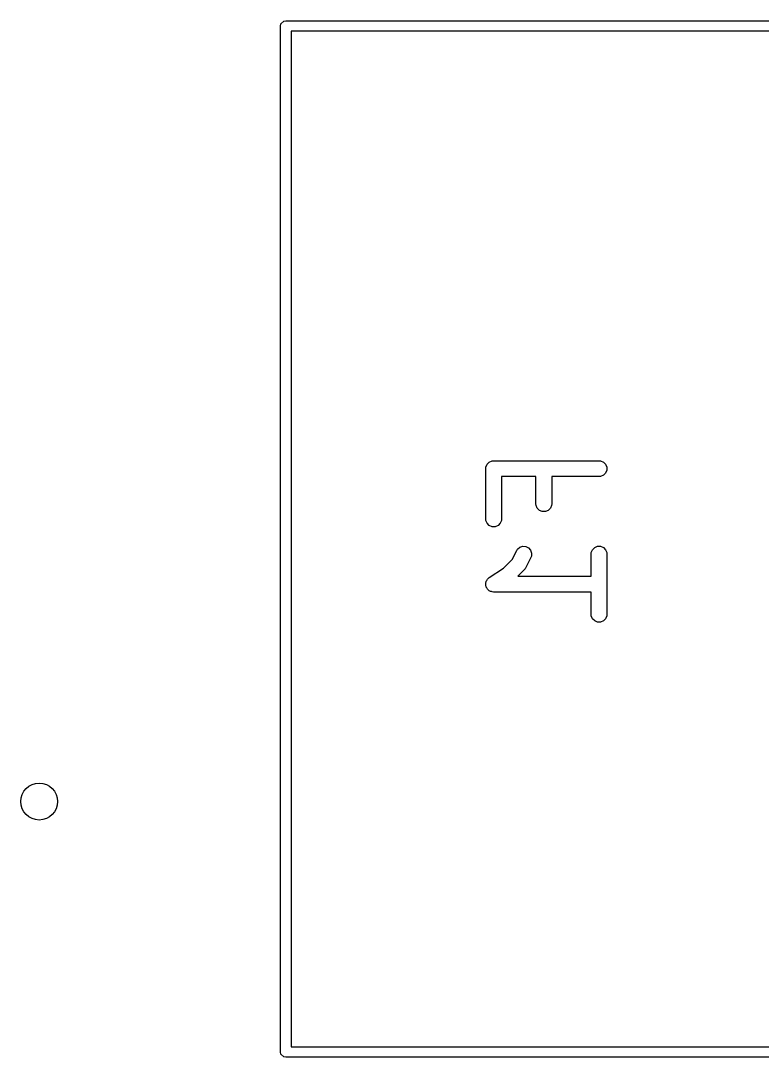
# Model space of a CAD drawing. Header units: inches. Extents: x 0.38 to 5.39, y 0.07 to 3.28.
# Drawn here: x 1.4296 to 1.7064, y 0.1654 to 0.5524 of the extents above; entities that cross this region are included whole.
import ezdxf

# ---------------------------------------------------------------- set-up
doc = ezdxf.new("R2010")
doc.units = ezdxf.units.IN
doc.header["$MEASUREMENT"] = 0
doc.layers.add('BLACK', color=250, linetype='CONTINUOUS')

msp = doc.modelspace()

# ---------------------------------------------------------------- linework, layer by layer
at = {"layer": 'BLACK', "linetype": 'CONTINUOUS'}
for p, q in [((1.52656, 0.55043), (1.52671, 0.55119)), ((1.52656, 0.16736), (1.52656, 0.55043)), ((1.52671, 0.55119), (1.52777, 0.55225)), ((1.52777, 0.55225), (1.52853, 0.5524)), ((1.52853, 0.5524), (1.72656, 0.5524)), ((1.5305, 0.54846), (1.5305, 0.16933)), ((1.72459, 0.54846), (1.5305, 0.54846)), ((1.60362, 0.38678), (1.60444, 0.3876)), ((1.60444, 0.3876), (1.6055, 0.38804)), ((1.6055, 0.38804), (1.60608, 0.3881)), ((1.60608, 0.3881), (1.64545, 0.3881)), ((1.64545, 0.3881), (1.64603, 0.38804)), ((1.64603, 0.38804), (1.64709, 0.3876)), ((1.64709, 0.3876), (1.6479, 0.38678)), ((1.60313, 0.38514), (1.60318, 0.38572)), ((1.60313, 0.3664), (1.60313, 0.38514)), ((1.60318, 0.38572), (1.60362, 0.38678)), ((1.6479, 0.3835), (1.64709, 0.38269)), ((1.6479, 0.38678), (1.64835, 0.38572)), ((1.64835, 0.38457), (1.6479, 0.3835)), ((1.64835, 0.38572), (1.64835, 0.38457)), ((1.62187, 0.38219), (1.60903, 0.38219)), ((1.60903, 0.38219), (1.60903, 0.3664)), ((1.62187, 0.37202), (1.62187, 0.38219)), ((1.64545, 0.38219), (1.62778, 0.38219)), ((1.62778, 0.38219), (1.62778, 0.37202)), ((1.64603, 0.38225), (1.64545, 0.38219)), ((1.64709, 0.38269), (1.64603, 0.38225)), ((1.62193, 0.37144), (1.62187, 0.37202)), ((1.62778, 0.37202), (1.62772, 0.37144)), ((1.62237, 0.37038), (1.62193, 0.37144)), ((1.62319, 0.36957), (1.62237, 0.37038)), ((1.62425, 0.36912), (1.62319, 0.36957)), ((1.6254, 0.36912), (1.62425, 0.36912)), ((1.62647, 0.36957), (1.6254, 0.36912)), ((1.62728, 0.37038), (1.62647, 0.36957)), ((1.62772, 0.37144), (1.62728, 0.37038)), ((1.60318, 0.36582), (1.60313, 0.3664)), ((1.60362, 0.36476), (1.60318, 0.36582)), ((1.60444, 0.36394), (1.60362, 0.36476)), ((1.6055, 0.3635), (1.60444, 0.36394)), ((1.60772, 0.36394), (1.60666, 0.3635)), ((1.60853, 0.36476), (1.60772, 0.36394)), ((1.60898, 0.36582), (1.60853, 0.36476)), ((1.60903, 0.3664), (1.60898, 0.36582)), ((1.60666, 0.3635), (1.6055, 0.3635)), ((1.61587, 0.35584), (1.61696, 0.3562)), ((1.61696, 0.3562), (1.61811, 0.35612)), ((1.61811, 0.35612), (1.61914, 0.35561)), ((1.64381, 0.35573), (1.64487, 0.35617)), ((1.64487, 0.35617), (1.64603, 0.35617)), ((1.64603, 0.35617), (1.64709, 0.35573)), ((1.61303, 0.35127), (1.61469, 0.35459)), ((1.61469, 0.35459), (1.615, 0.35508)), ((1.615, 0.35508), (1.61587, 0.35584)), ((1.61914, 0.35561), (1.61989, 0.35474)), ((1.61989, 0.35474), (1.62026, 0.35364)), ((1.62018, 0.35249), (1.61997, 0.35195)), ((1.62026, 0.35364), (1.62018, 0.35249)), ((1.6425, 0.35327), (1.64255, 0.35385)), ((1.6425, 0.34498), (1.6425, 0.35327)), ((1.64255, 0.35385), (1.64299, 0.35491)), ((1.64299, 0.35491), (1.64381, 0.35573)), ((1.64709, 0.35573), (1.6479, 0.35491)), ((1.6479, 0.35491), (1.64835, 0.35385)), ((1.64835, 0.35385), (1.6484, 0.35327)), ((1.6484, 0.35327), (1.6484, 0.33078)), ((1.60982, 0.34807), (1.61303, 0.35127)), ((1.61997, 0.35195), (1.61809, 0.3482)), ((1.60399, 0.34411), (1.60444, 0.34448)), ((1.60444, 0.34448), (1.60982, 0.34807)), ((1.60444, 0.34448), (1.60444, 0.34448)), ((1.60444, 0.34448), (1.60444, 0.34448)), ((1.60444, 0.34448), (1.60444, 0.34448)), ((1.61754, 0.34744), (1.61508, 0.34498)), ((1.61508, 0.34498), (1.6425, 0.34498)), ((1.61773, 0.34766), (1.61754, 0.34744)), ((1.61779, 0.34771), (1.61773, 0.34766)), ((1.61784, 0.3478), (1.61779, 0.34771)), ((1.61791, 0.34788), (1.61784, 0.3478)), ((1.61794, 0.34796), (1.61791, 0.34788)), ((1.61809, 0.3482), (1.61794, 0.34796)), ((1.60313, 0.34203), (1.60318, 0.34231)), ((1.60318, 0.34174), (1.60313, 0.34203)), ((1.60318, 0.3426), (1.6033, 0.34287)), ((1.60318, 0.34231), (1.60318, 0.3426)), ((1.60318, 0.34145), (1.60318, 0.34174)), ((1.60329, 0.34118), (1.60318, 0.34145)), ((1.60335, 0.3409), (1.60329, 0.34118)), ((1.6033, 0.34287), (1.60335, 0.34316)), ((1.60335, 0.34316), (1.60351, 0.3434)), ((1.60351, 0.34065), (1.60335, 0.3409)), ((1.60351, 0.3434), (1.60362, 0.34367)), ((1.60362, 0.34038), (1.60351, 0.34065)), ((1.60362, 0.34367), (1.60383, 0.34387)), ((1.60383, 0.34387), (1.60399, 0.34411)), ((1.60383, 0.34018), (1.60362, 0.34038)), ((1.60399, 0.33994), (1.60383, 0.34018)), ((1.60423, 0.33978), (1.60399, 0.33994)), ((1.60444, 0.33957), (1.60423, 0.33978)), ((1.60471, 0.33946), (1.60444, 0.33957)), ((1.60495, 0.3393), (1.60471, 0.33946)), ((1.60523, 0.33924), (1.60495, 0.3393)), ((1.6055, 0.33913), (1.60523, 0.33924)), ((1.60607, 0.33907), (1.6055, 0.33913)), ((1.60608, 0.33907), (1.60607, 0.33907)), ((1.6425, 0.33907), (1.60608, 0.33907)), ((1.60608, 0.33907), (1.60608, 0.33907)), ((1.60608, 0.33907), (1.60608, 0.33907)), ((1.6425, 0.33078), (1.6425, 0.33907)), ((1.64255, 0.3302), (1.6425, 0.33078)), ((1.64299, 0.32914), (1.64255, 0.3302)), ((1.64381, 0.32832), (1.64299, 0.32914)), ((1.6479, 0.32914), (1.64709, 0.32832)), ((1.64835, 0.3302), (1.6479, 0.32914)), ((1.6484, 0.33078), (1.64835, 0.3302)), ((1.64487, 0.32788), (1.64381, 0.32832)), ((1.64603, 0.32788), (1.64487, 0.32788)), ((1.64709, 0.32832), (1.64603, 0.32788)), ((1.52671, 0.16661), (1.52656, 0.16736)), ((1.52777, 0.16554), (1.52671, 0.16661)), ((1.5305, 0.16933), (1.72459, 0.16933)), ((1.52853, 0.16539), (1.52777, 0.16554)), ((1.72656, 0.16539), (1.52853, 0.16539))]:
    msp.add_line(p, q, dxfattribs=at)
at = {"layer": 'BLACK'}
msp.add_circle((1.43646, 0.26087), 0.00689, dxfattribs=at)
msp.add_circle((1.43646, 0.26087), 0.00689, dxfattribs=at)

doc.saveas('drawing.dxf')
